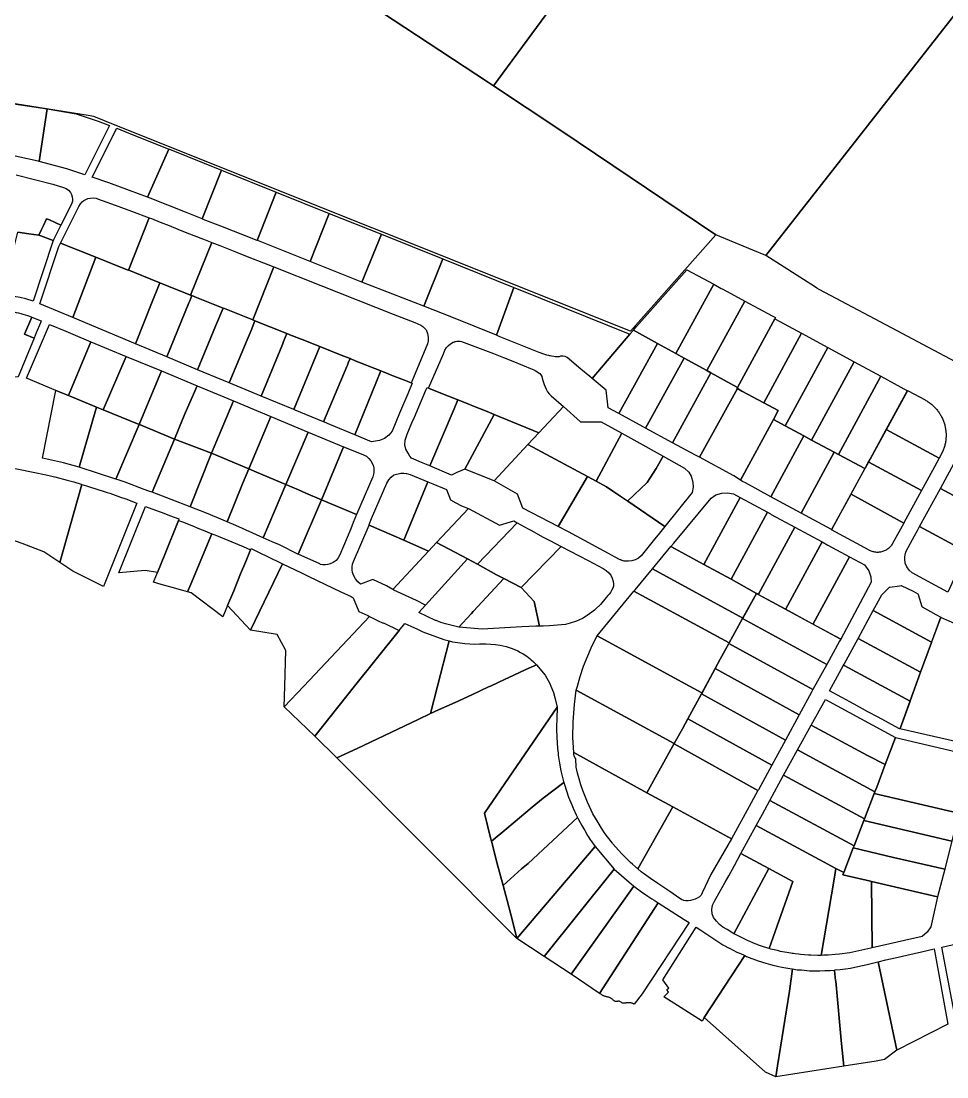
# Model space of a CAD drawing. Header units: metres. Extents: x 3 to 1005126, y 39 to 4383651.
# Drawn here: x 487182 to 487666, y 4357091 to 4357643 of the extents above; entities that cross this region are included whole.
import ezdxf

# ---------------------------------------------------------------- set-up
doc = ezdxf.new("R2010")
doc.units = ezdxf.units.M
doc.header["$MEASUREMENT"] = 0
doc.layers.add('TM_Llucmajor', color=7, linetype='Continuous')

msp = doc.modelspace()

# ---------------------------------------------------------------- linework, layer by layer
at = {"layer": 'TM_Llucmajor', "linetype": 'Continuous', "flags": 128}
for points in [[(487486.67, 4357858.64), (487487.53, 4357858.08), (487569.96, 4357801.89), (487531.7, 4357748.59), (487429.07, 4357609.1), (487425.93, 4357611.18), (487345.66, 4357664.27), (487344.45, 4357665.07), (487405.38, 4357752.03), (487486.67, 4357858.64)], [(487596.76, 4357504.29), (487571.34, 4357520.45), (487672.51, 4357649.53), (487777.04, 4357786.6), (487858.09, 4357737.26), (487887.44, 4357719.39), (487894, 4357715.39), (487895.16, 4357714.69), (487896.15, 4357714.08), (487898.6, 4357712.59), (487899.32, 4357711.96), (487822.67, 4357587.58), (487819.42, 4357582.31), (487819.09, 4357581.79), (487739.78, 4357461.48), (487723.16, 4357436.29), (487718.48, 4357439.37), (487716.16, 4357440.6), (487715.34, 4357441.04), (487645.24, 4357478.28), (487642.99, 4357479.47), (487599.19, 4357502.74), (487598.08, 4357503.45), (487596.76, 4357504.29)], [(487464.24, 4357585.83), (487429.07, 4357609.1), (487531.7, 4357748.59), (487534.4, 4357746.69), (487672.51, 4357649.53), (487571.34, 4357520.45), (487564.58, 4357523.26), (487545.24, 4357531.3), (487464.24, 4357585.83)], [(487191.6, 4357569.57), (487191.05, 4357569.72), (487175.87, 4357573.18), (487162.79, 4357575.66), (487166.6, 4357601.57), (487192.39, 4357597.66), (487195.77, 4357597.08), (487191.6, 4357569.57)], [(487215.41, 4357562.7), (487206.09, 4357565.7), (487191.6, 4357569.57), (487195.77, 4357597.08), (487210.99, 4357594.47), (487222.51, 4357590.73), (487228.36, 4357588.47), (487215.41, 4357562.7)], [(487248.26, 4357550.95), (487238.84, 4357554.52), (487227.98, 4357558.43), (487219.36, 4357561.37), (487232.21, 4357586.98), (487236.34, 4357585.38), (487259.38, 4357576.14), (487248.26, 4357550.95)], [(487276.89, 4357539.57), (487268.05, 4357543.06), (487249.62, 4357550.43), (487249.55, 4357550.46), (487248.26, 4357550.95), (487259.38, 4357576.14), (487259.7, 4357576.01), (487286.86, 4357565.11), (487276.89, 4357539.57)], [(487305.52, 4357528.34), (487286.51, 4357535.77), (487277.4, 4357539.37), (487276.89, 4357539.57), (487286.86, 4357565.11), (487287.72, 4357564.76), (487315.56, 4357553.59), (487305.52, 4357528.34)], [(487221.21, 4357519.63), (487202.75, 4357526.85), (487212.3, 4357546.16), (487213.19, 4357547.57), (487214.08, 4357548.52), (487214.96, 4357549.22), (487216.01, 4357549.82), (487217.08, 4357550.25), (487218.32, 4357550.53), (487219.91, 4357550.6), (487221.41, 4357550.37), (487222.15, 4357550.15), (487229.43, 4357547.56), (487239.88, 4357543.71), (487249.14, 4357540.18), (487238.28, 4357512.79), (487237.56, 4357513.08), (487221.21, 4357519.63)], [(487333.17, 4357517.36), (487306.21, 4357528.07), (487305.52, 4357528.34), (487315.56, 4357553.59), (487343.23, 4357542.49), (487333.17, 4357517.36)], [(487198.95, 4357528.33), (487192.56, 4357530.83), (487191.39, 4357531.03), (487192.82, 4357534.12), (487193.82, 4357536.21), (487195.48, 4357539.68), (487196.95, 4357539.05), (487199.94, 4357537.77), (487203.03, 4357536.42), (487199.07, 4357528.64), (487199.04, 4357528.58), (487198.95, 4357528.33)], [(487254.67, 4357506.23), (487249.92, 4357508.14), (487241.38, 4357511.55), (487238.4, 4357512.75), (487238.28, 4357512.79), (487249.14, 4357540.18), (487250.28, 4357539.75), (487254.92, 4357537.96), (487259.55, 4357536.14), (487264.16, 4357534.28), (487268.76, 4357532.39), (487277.42, 4357529.06), (487281.81, 4357527.34), (487270.7, 4357499.81), (487254.67, 4357506.23)], [(487360.28, 4357506.63), (487353.26, 4357509.38), (487333.17, 4357517.36), (487343.23, 4357542.49), (487370.44, 4357531.57), (487360.28, 4357506.63)], [(487198.95, 4357528.33), (487188.51, 4357496.7), (487184.66, 4357497.81), (487181.71, 4357498.46), (487176.16, 4357499.49), (487172.37, 4357499.99), (487180.51, 4357532.7), (487186.26, 4357531.78), (487191.39, 4357531.03), (487192.56, 4357530.83), (487198.95, 4357528.33)], [(487392.64, 4357493.93), (487360.28, 4357506.63), (487370.44, 4357531.57), (487402.53, 4357518.69), (487392.64, 4357493.93)], [(487209.17, 4357488.02), (487192.04, 4357495.21), (487201.95, 4357525.24), (487202.75, 4357526.85), (487221.21, 4357519.63), (487209.17, 4357488.02)], [(487271.36, 4357499.54), (487270.7, 4357499.81), (487281.81, 4357527.34), (487286.06, 4357525.68), (487294.68, 4357522.25), (487300.29, 4357519.98), (487314.18, 4357514.5), (487303.34, 4357486.78), (487288.43, 4357492.71), (487287.79, 4357492.96), (487273.8, 4357498.57), (487271.36, 4357499.54)], [(487237.56, 4357513.08), (487238.28, 4357512.79), (487238.4, 4357512.75), (487241.38, 4357511.55), (487249.92, 4357508.14), (487254.67, 4357506.23), (487250.36, 4357495.45), (487241.92, 4357474.37), (487224.59, 4357481.59), (487209.17, 4357488.02), (487221.21, 4357519.63), (487237.56, 4357513.08)], [(487430.67, 4357478.8), (487407.18, 4357488.22), (487392.64, 4357493.93), (487402.53, 4357518.69), (487439.73, 4357503.76), (487430.67, 4357478.8)], [(487304.31, 4357486.38), (487303.34, 4357486.78), (487314.18, 4357514.5), (487338.81, 4357504.78), (487376.57, 4357489.89), (487387.88, 4357485.41), (487391.04, 4357484.14), (487392.1, 4357483.37), (487393.01, 4357482.43), (487393.84, 4357481.64), (487394.62, 4357479.67), (487394.94, 4357477.85), (487394.94, 4357475.97), (487394.61, 4357474.27), (487386.28, 4357454.66), (487385.96, 4357453.92), (487382.45, 4357455.31), (487376.95, 4357457.5), (487371.09, 4357459.83), (487370.08, 4357460.23), (487356.83, 4357465.5), (487354.13, 4357466.58), (487349.45, 4357468.44), (487338.33, 4357472.86), (487329.01, 4357476.57), (487328.59, 4357476.73), (487323.96, 4357478.57), (487323.52, 4357478.75), (487321.07, 4357479.72), (487304.31, 4357486.38)], [(487514.66, 4357474.54), (487502.13, 4357481.43), (487503.82, 4357483.35), (487530.05, 4357513), (487544.15, 4357505.43), (487524.24, 4357469.26), (487514.66, 4357474.54)], [(487258.3, 4357467.54), (487241.92, 4357474.37), (487250.36, 4357495.45), (487254.67, 4357506.23), (487270.7, 4357499.81), (487271.36, 4357499.54), (487270.37, 4357496.88), (487269.88, 4357495.7), (487258.3, 4357467.54)], [(487480.56, 4357456.22), (487479.36, 4357457.21), (487474.68, 4357461.15), (487467.54, 4357467.16), (487466.53, 4357467.69), (487465.31, 4357467.94), (487464.09, 4357467.87), (487463.32, 4357467.61), (487462.65, 4357467.5), (487461.96, 4357467.45), (487461.25, 4357467.51), (487460.49, 4357467.64), (487459.39, 4357467.87), (487458.71, 4357468.01), (487458.56, 4357468.05), (487457.99, 4357468.2), (487456.97, 4357468.47), (487455.33, 4357468.97), (487452.98, 4357469.85), (487432.08, 4357478.23), (487430.67, 4357478.8), (487439.73, 4357503.76), (487441.98, 4357502.86), (487500.36, 4357479.43), (487480.56, 4357456.22)], [(487528.67, 4357466.82), (487524.24, 4357469.26), (487544.15, 4357505.43), (487548.07, 4357503.32), (487548.6, 4357503.03), (487553.12, 4357500.61), (487560.43, 4357496.65), (487540.45, 4357460.34), (487528.67, 4357466.82)], [(487274.43, 4357460.81), (487258.3, 4357467.54), (487269.88, 4357495.7), (487270.37, 4357496.88), (487271.36, 4357499.54), (487273.8, 4357498.57), (487287.79, 4357492.96), (487283.72, 4357483.62), (487274.43, 4357460.81)], [(487576.03, 4357487.44), (487556.54, 4357451.49), (487542.69, 4357459.11), (487540.45, 4357460.34), (487560.43, 4357496.65), (487574.67, 4357488.94), (487576.37, 4357488.02), (487576.03, 4357487.44)], [(487158.35, 4357456.95), (487163.45, 4357493.39), (487174.9, 4357491.59), (487176.09, 4357491.42), (487177.28, 4357491.22), (487178.47, 4357491), (487179.65, 4357490.75), (487180.83, 4357490.47), (487182, 4357490.17), (487183.16, 4357489.84), (487184.32, 4357489.49), (487185.46, 4357489.11), (487186.6, 4357488.71), (487187.72, 4357488.28), (487183.89, 4357479.35), (487188.95, 4357477.23), (487180.59, 4357456.99), (487158.35, 4357456.95)], [(487290.91, 4357453.94), (487274.43, 4357460.81), (487283.72, 4357483.62), (487287.79, 4357492.96), (487288.43, 4357492.71), (487303.34, 4357486.78), (487304.31, 4357486.38), (487302.49, 4357481.26), (487300.37, 4357476.38), (487290.91, 4357453.94)], [(487188.95, 4357477.23), (487183.89, 4357479.35), (487187.72, 4357488.28), (487192.68, 4357486.27), (487192.27, 4357485.27), (487190.09, 4357480), (487188.95, 4357477.23)], [(487200.39, 4357449.89), (487185.05, 4357456.46), (487197.11, 4357484.46), (487205.52, 4357480.96), (487209.28, 4357479.38), (487218.69, 4357475.45), (487206.88, 4357447.25), (487200.39, 4357449.89)], [(487307.61, 4357446.98), (487290.91, 4357453.94), (487300.37, 4357476.38), (487302.49, 4357481.26), (487304.31, 4357486.38), (487321.07, 4357479.72), (487319.38, 4357475.62), (487318.72, 4357474), (487307.61, 4357446.98)], [(487558.85, 4357449.66), (487556.46, 4357450.94), (487556.29, 4357451.03), (487556.54, 4357451.49), (487576.03, 4357487.44), (487578.58, 4357486.06), (487589.96, 4357479.89), (487589.93, 4357479.83), (487570.33, 4357443.52), (487558.85, 4357449.66)], [(487324.79, 4357439.98), (487307.61, 4357446.98), (487318.72, 4357474), (487319.38, 4357475.62), (487321.07, 4357479.72), (487323.52, 4357478.75), (487323.96, 4357478.57), (487328.59, 4357476.73), (487329.01, 4357476.57), (487338.33, 4357472.86), (487324.79, 4357439.98)], [(487494.46, 4357437.84), (487488.98, 4357440.8), (487487.9, 4357450.05), (487480.56, 4357456.22), (487500.36, 4357479.43), (487502.13, 4357481.43), (487514.66, 4357474.54), (487494.46, 4357437.84)], [(487581.52, 4357431.41), (487575.28, 4357434.75), (487575.29, 4357434.76), (487577.85, 4357439.47), (487577.85, 4357439.48), (487570.33, 4357443.52), (487589.93, 4357479.83), (487603.68, 4357472.37), (487581.52, 4357431.41)], [(487221.51, 4357441.29), (487206.88, 4357447.25), (487218.69, 4357475.45), (487237.17, 4357467.79), (487225.09, 4357439.83), (487221.51, 4357441.29)], [(487340.14, 4357433.59), (487328.44, 4357438.46), (487325.38, 4357439.73), (487324.79, 4357439.98), (487338.33, 4357472.86), (487349.45, 4357468.44), (487354.13, 4357466.58), (487353.16, 4357464.31), (487352.92, 4357463.72), (487352.72, 4357463.22), (487352.43, 4357462.53), (487340.14, 4357433.59)], [(487410.44, 4357445.01), (487400.69, 4357448.89), (487395.06, 4357451.13), (487402.83, 4357469.14), (487403.67, 4357471.06), (487404.47, 4357472.33), (487405.46, 4357473.44), (487406.63, 4357474.38), (487407.93, 4357475.12), (487408.06, 4357475.17), (487408.73, 4357475.4), (487408.86, 4357475.45), (487409, 4357475.49), (487409.14, 4357475.52), (487409.84, 4357475.65), (487409.99, 4357475.68), (487410.13, 4357475.7), (487410.27, 4357475.7), (487410.42, 4357475.71), (487411.13, 4357475.73), (487411.28, 4357475.73), (487411.7, 4357475.7), (487412.26, 4357475.62), (487412.4, 4357475.59), (487416.58, 4357474), (487420.76, 4357472.4), (487424.94, 4357470.8), (487429.12, 4357469.19), (487434.18, 4357467.23), (487439.22, 4357465.24), (487444.25, 4357463.2), (487449.26, 4357461.13), (487450.07, 4357460.73), (487450.87, 4357460.31), (487451.67, 4357459.87), (487452.45, 4357459.42), (487453.2, 4357458.83), (487453.8, 4357458.1), (487454.24, 4357457.26), (487454.49, 4357456.34), (487454.81, 4357455.21), (487455.16, 4357454.1), (487455.54, 4357452.99), (487455.96, 4357451.9), (487456.53, 4357450.56), (487457.27, 4357449.3), (487458.17, 4357448.15), (487459.2, 4357447.12), (487465.65, 4357441.65), (487452.65, 4357427.85), (487429.36, 4357437.37), (487425.71, 4357438.97), (487417.68, 4357442.13), (487416.19, 4357442.72), (487410.44, 4357445.01)], [(487508.53, 4357430.23), (487507.33, 4357430.88), (487494.46, 4357437.84), (487514.66, 4357474.54), (487524.24, 4357469.26), (487528.67, 4357466.82), (487508.53, 4357430.23)], [(487243.83, 4357432.2), (487225.09, 4357439.83), (487237.17, 4357467.79), (487255.6, 4357460.14), (487243.83, 4357432.2)], [(487595.29, 4357424.05), (487591.15, 4357426.26), (487581.52, 4357431.41), (487603.68, 4357472.37), (487617.53, 4357464.92), (487595.29, 4357424.05)], [(487356.61, 4357426.74), (487343.51, 4357432.19), (487340.65, 4357433.38), (487340.14, 4357433.59), (487352.43, 4357462.53), (487352.72, 4357463.22), (487352.92, 4357463.72), (487353.16, 4357464.31), (487354.13, 4357466.58), (487356.83, 4357465.5), (487370.08, 4357460.23), (487356.61, 4357426.74)], [(487522.61, 4357422.62), (487508.53, 4357430.23), (487528.67, 4357466.82), (487540.45, 4357460.34), (487542.69, 4357459.11), (487522.61, 4357422.62)], [(487609.33, 4357416.54), (487607.1, 4357417.73), (487595.29, 4357424.05), (487617.53, 4357464.92), (487631.46, 4357457.37), (487609.33, 4357416.54)], [(487244.04, 4357432.11), (487243.83, 4357432.2), (487255.6, 4357460.14), (487274.17, 4357452.42), (487267.88, 4357438.05), (487266.53, 4357434.7), (487262.29, 4357424.52), (487244.04, 4357432.11)], [(487384.33, 4357448.25), (487379.87, 4357438.03), (487376.06, 4357428.67), (487374.28, 4357426.51), (487372.03, 4357424.84), (487369.44, 4357423.77), (487365.31, 4357423.12), (487356.61, 4357426.74), (487370.08, 4357460.23), (487371.09, 4357459.83), (487376.95, 4357457.5), (487382.45, 4357455.31), (487385.96, 4357453.92), (487386.56, 4357453.68), (487384.33, 4357448.25)], [(487556.46, 4357450.94), (487536.68, 4357415.01), (487534.6, 4357416.13), (487522.61, 4357422.62), (487542.69, 4357459.11), (487556.54, 4357451.49), (487556.29, 4357451.03), (487556.46, 4357450.94)], [(487623.15, 4357409.14), (487609.33, 4357416.54), (487631.46, 4357457.37), (487645.37, 4357449.83), (487625.86, 4357414.11), (487623.24, 4357409.31), (487623.15, 4357409.14)], [(487281.68, 4357417.13), (487262.29, 4357424.52), (487266.53, 4357434.7), (487267.88, 4357438.05), (487274.17, 4357452.42), (487293.11, 4357444.54), (487281.68, 4357417.13)], [(487395.8, 4357410.48), (487391.43, 4357412.31), (487386.17, 4357414.53), (487385.3, 4357415.67), (487384.48, 4357417.15), (487383.31, 4357419.26), (487382.78, 4357421.62), (487382.93, 4357424.02), (487383.99, 4357427.06), (487385.15, 4357430.07), (487386.41, 4357433.05), (487387.77, 4357435.97), (487393.66, 4357450.05), (487394.31, 4357451.43), (487395.06, 4357451.13), (487400.69, 4357448.89), (487410.44, 4357445.01), (487408.41, 4357440.29), (487395.8, 4357410.48)], [(487558.85, 4357449.66), (487570.33, 4357443.52), (487577.85, 4357439.48), (487577.85, 4357439.47), (487575.29, 4357434.76), (487575.28, 4357434.75), (487558.11, 4357403.13), (487554.56, 4357405.35), (487536.68, 4357415.01), (487556.46, 4357450.94), (487558.85, 4357449.66)], [(487212.54, 4357409.84), (487204.41, 4357412.14), (487193.34, 4357414.5), (487200.39, 4357449.89), (487206.88, 4357447.25), (487221.51, 4357441.29), (487212.54, 4357409.84)], [(487661.86, 4357414.55), (487634.27, 4357429.5), (487645.42, 4357449.92), (487645.65, 4357449.8), (487654.53, 4357444.98), (487654.97, 4357444.73), (487655.4, 4357444.48), (487655.83, 4357444.22), (487656.24, 4357443.94), (487656.66, 4357443.66), (487657.06, 4357443.37), (487657.46, 4357443.06), (487657.85, 4357442.75), (487658.23, 4357442.43), (487658.61, 4357442.1), (487658.97, 4357441.76), (487659.33, 4357441.41), (487659.68, 4357441.05), (487660.02, 4357440.69), (487660.36, 4357440.31), (487660.68, 4357439.93), (487661, 4357439.55), (487661.3, 4357439.15), (487661.6, 4357438.75), (487661.88, 4357438.34), (487662.16, 4357437.92), (487662.43, 4357437.5), (487662.68, 4357437.07), (487662.93, 4357436.63), (487663.16, 4357436.19), (487663.39, 4357435.75), (487663.6, 4357435.29), (487663.81, 4357434.84), (487664, 4357434.38), (487664.18, 4357433.91), (487664.35, 4357433.44), (487664.51, 4357432.97), (487664.66, 4357432.49), (487664.8, 4357432.01), (487664.92, 4357431.52), (487665.03, 4357431.04), (487665.14, 4357430.55), (487665.23, 4357430.06), (487665.3, 4357429.56), (487665.37, 4357429.07), (487665.43, 4357428.57), (487665.47, 4357428.07), (487665.5, 4357427.57), (487665.52, 4357427.07), (487665.53, 4357426.57), (487665.52, 4357426.07), (487665.51, 4357425.57), (487665.48, 4357425.07), (487665.44, 4357424.58), (487665.39, 4357424.08), (487665.32, 4357423.58), (487665.24, 4357423.09), (487665.16, 4357422.59), (487665.06, 4357422.11), (487664.95, 4357421.62), (487664.83, 4357421.13), (487664.69, 4357420.65), (487664.55, 4357420.17), (487664.39, 4357419.7), (487664.22, 4357419.23), (487664.04, 4357418.76), (487663.86, 4357418.29), (487661.86, 4357414.55)], [(487231.76, 4357403.58), (487212.54, 4357409.84), (487221.51, 4357441.29), (487225.09, 4357439.83), (487243.83, 4357432.2), (487231.76, 4357403.58)], [(487301.14, 4357408.97), (487281.68, 4357417.13), (487293.11, 4357444.54), (487312.64, 4357436.41), (487301.14, 4357408.97)], [(487407.1, 4357405.63), (487395.8, 4357410.48), (487408.41, 4357440.29), (487410.44, 4357445.01), (487416.19, 4357442.72), (487417.68, 4357442.13), (487425.71, 4357438.97), (487429.36, 4357437.37), (487414.04, 4357408.83), (487409.89, 4357407.15), (487407.1, 4357405.63)], [(487478.21, 4357404.97), (487446.96, 4357421.72), (487452.65, 4357427.85), (487465.65, 4357441.65), (487474.43, 4357433.54), (487485.36, 4357433.54), (487496.07, 4357427.58), (487482.7, 4357402.56), (487478.21, 4357404.97)], [(487305.18, 4357407.28), (487301.14, 4357408.97), (487312.64, 4357436.41), (487332.28, 4357428.22), (487320.5, 4357400.82), (487305.18, 4357407.28)], [(487429.37, 4357402.78), (487414.04, 4357408.83), (487429.36, 4357437.37), (487452.65, 4357427.85), (487446.96, 4357421.72), (487429.37, 4357402.78)], [(487558.11, 4357403.13), (487575.28, 4357434.75), (487581.52, 4357431.41), (487591.15, 4357426.26), (487574.03, 4357394.4), (487560.64, 4357401.67), (487559.18, 4357402.46), (487558.07, 4357403.06), (487558.11, 4357403.13)], [(487250.74, 4357396.74), (487248.91, 4357397.33), (487246.42, 4357398.2), (487236.55, 4357402.09), (487232.99, 4357403.18), (487231.76, 4357403.58), (487243.83, 4357432.2), (487244.04, 4357432.11), (487262.29, 4357424.52), (487250.74, 4357396.74)], [(487661.86, 4357414.55), (487659.5, 4357410.11), (487653.53, 4357399.18), (487652.68, 4357397.62), (487625.15, 4357412.54), (487625.04, 4357412.6), (487625.86, 4357414.11), (487634.27, 4357429.5), (487661.86, 4357414.55)], [(487270.53, 4357389.08), (487250.74, 4357396.74), (487262.29, 4357424.52), (487281.68, 4357417.13), (487270.53, 4357389.08)], [(487327.09, 4357397.98), (487320.5, 4357400.82), (487332.28, 4357428.22), (487350.73, 4357420.55), (487339.26, 4357393.19), (487339.12, 4357392.85), (487331.01, 4357396.3), (487327.09, 4357397.98)], [(487499.05, 4357392.15), (487488.15, 4357399.64), (487482.7, 4357402.56), (487496.07, 4357427.58), (487502.33, 4357424.1), (487517.67, 4357415.56), (487514.1, 4357409.14), (487509.33, 4357401.8), (487499.05, 4357392.15)], [(487589.86, 4357385.82), (487574.03, 4357394.4), (487591.15, 4357426.26), (487595.29, 4357424.05), (487607.1, 4357417.73), (487589.86, 4357385.82)], [(487357.46, 4357385.06), (487339.12, 4357392.85), (487339.26, 4357393.19), (487350.73, 4357420.55), (487359.86, 4357416.75), (487362.59, 4357415.54), (487363.87, 4357414.46), (487364.91, 4357413.12), (487366.13, 4357410.97), (487366.54, 4357409.39), (487366.58, 4357408.71), (487366.47, 4357406.86), (487365.98, 4357404.89), (487357.46, 4357385.06)], [(487462.82, 4357378.79), (487444.29, 4357388.37), (487441.54, 4357395.78), (487429.37, 4357402.78), (487446.96, 4357421.72), (487478.21, 4357404.97), (487462.82, 4357378.79)], [(487605.72, 4357377.22), (487589.86, 4357385.82), (487607.1, 4357417.73), (487609.33, 4357416.54), (487623.15, 4357409.14), (487606, 4357377.74), (487605.72, 4357377.22)], [(487289.8, 4357381.31), (487279.07, 4357385.78), (487270.53, 4357389.08), (487281.68, 4357417.13), (487301.14, 4357408.97), (487297.86, 4357401.13), (487289.8, 4357381.31)], [(487517.73, 4357415.53), (487528.88, 4357409.32), (487531.11, 4357407.2), (487532.28, 4357405.18), (487533.13, 4357402), (487533.34, 4357399.45), (487532.81, 4357396.69), (487518.49, 4357378.8), (487499.2, 4357392.05), (487499.05, 4357392.15), (487509.33, 4357401.8), (487514.1, 4357409.14), (487517.67, 4357415.56), (487517.73, 4357415.53)], [(487615.89, 4357395.85), (487623.24, 4357409.31), (487625.04, 4357412.6), (487625.15, 4357412.54), (487652.68, 4357397.62), (487643.45, 4357380.72), (487643.41, 4357380.65), (487615.85, 4357395.78), (487615.89, 4357395.85)], [(487685.53, 4357386.3), (487662.58, 4357398.65), (487670.99, 4357414.18), (487706.61, 4357394.94), (487699.1, 4357378.99), (487685.53, 4357386.3)], [(487202.38, 4357360.02), (487194.07, 4357365.56), (487182.77, 4357370.04), (487161.31, 4357377.39), (487161.09, 4357377.46), (487162.07, 4357384.77), (487162.81, 4357391.93), (487164.81, 4357411.42), (487171.62, 4357410.52), (487180.91, 4357408.88), (487188.46, 4357407.33), (487195.29, 4357405.81), (487198.23, 4357405.13), (487198.98, 4357404.96), (487199.82, 4357404.75), (487206.22, 4357403.09), (487209.67, 4357402.14), (487213.66, 4357400.96), (487213.95, 4357400.87), (487202.38, 4357360.02)], [(487308.75, 4357372.97), (487294.47, 4357379.38), (487289.8, 4357381.31), (487297.86, 4357401.13), (487301.14, 4357408.97), (487305.18, 4357407.28), (487320.5, 4357400.82), (487308.75, 4357372.97)], [(487382.12, 4357371.65), (487363.99, 4357379.52), (487364.13, 4357379.84), (487365.34, 4357383.12), (487373.28, 4357401.59), (487374.28, 4357403.22), (487375.48, 4357404.64), (487377.03, 4357405.89), (487380.6, 4357406.77), (487382.17, 4357406.8), (487383.63, 4357406.56), (487385.53, 4357406.02), (487394.78, 4357402.17), (487382.12, 4357371.65)], [(487395.08, 4357366.03), (487382.12, 4357371.65), (487394.78, 4357402.17), (487397.38, 4357401.09), (487404.41, 4357398.17), (487406.59, 4357392.75), (487409.32, 4357391.18), (487412.4, 4357389.74), (487415.89, 4357388.33), (487399.33, 4357370.58), (487395.08, 4357366.03)], [(487518.49, 4357378.8), (487515.81, 4357375.45), (487512.54, 4357371.37), (487506.24, 4357363.53), (487504.78, 4357362.38), (487503.14, 4357361.5), (487501.37, 4357360.93), (487499.53, 4357360.67), (487499.39, 4357360.67), (487499.26, 4357360.67), (487499.12, 4357360.66), (487498.98, 4357360.66), (487498.85, 4357360.66), (487498.71, 4357360.67), (487498.57, 4357360.67), (487498.43, 4357360.67), (487498.3, 4357360.69), (487498.16, 4357360.69), (487498.02, 4357360.71), (487497.88, 4357360.73), (487497.75, 4357360.75), (487497.61, 4357360.77), (487497.47, 4357360.79), (487497.34, 4357360.82), (487496.27, 4357361.09), (487496.14, 4357361.14), (487496.01, 4357361.19), (487495.5, 4357361.39), (487495.37, 4357361.45), (487495.25, 4357361.5), (487492.31, 4357363), (487491.04, 4357363.64), (487468.15, 4357376.05), (487462.82, 4357378.79), (487478.21, 4357404.97), (487482.7, 4357402.56), (487488.15, 4357399.64), (487499.2, 4357392.05), (487518.49, 4357378.8)], [(487213.95, 4357400.87), (487216.28, 4357400.18), (487218, 4357399.67), (487225.51, 4357397.23), (487227.15, 4357396.69), (487228.56, 4357396.21), (487234.17, 4357394.22), (487236.94, 4357393.25), (487242.68, 4357391.06), (487225.23, 4357347.57), (487209.22, 4357355.45), (487202.38, 4357360.02), (487213.95, 4357400.87)], [(487327, 4357364.35), (487326.86, 4357364.41), (487317.2, 4357369.3), (487313.41, 4357370.83), (487308.75, 4357372.97), (487320.5, 4357400.82), (487327.09, 4357397.98), (487331.01, 4357396.3), (487339.12, 4357392.85), (487327, 4357364.35)], [(487538.89, 4357359.06), (487521.77, 4357368.35), (487523.2, 4357370.08), (487542.72, 4357393.68), (487545.14, 4357395.42), (487548.33, 4357396.29), (487551.32, 4357396.38), (487554.41, 4357395.9), (487557.86, 4357394.03), (487543.39, 4357367.37), (487538.89, 4357359.06)], [(487643.41, 4357380.65), (487637.61, 4357370.03), (487637.36, 4357369.59), (487637.08, 4357369.18), (487636.78, 4357368.78), (487636.46, 4357368.39), (487636.12, 4357368.02), (487635.76, 4357367.68), (487635.38, 4357367.35), (487634.99, 4357367.05), (487634.57, 4357366.77), (487634.15, 4357366.51), (487633.7, 4357366.28), (487633.25, 4357366.06), (487632.78, 4357365.88), (487632.31, 4357365.72), (487631.83, 4357365.59), (487631.34, 4357365.49), (487630.98, 4357365.43), (487630.85, 4357365.41), (487630.35, 4357365.36), (487630.05, 4357365.35), (487629.85, 4357365.34), (487629.35, 4357365.35), (487628.85, 4357365.38), (487628.35, 4357365.44), (487627.86, 4357365.53), (487627.38, 4357365.65), (487626.9, 4357365.79), (487626.42, 4357365.96), (487625.97, 4357366.16), (487625.52, 4357366.38), (487625.42, 4357366.43), (487605.67, 4357377.14), (487606, 4357377.74), (487615.85, 4357395.78), (487643.41, 4357380.65)], [(487676.24, 4357365.6), (487651.67, 4357378.83), (487662.58, 4357398.65), (487685.53, 4357386.3), (487676.24, 4357365.6)], [(487357.46, 4357385.06), (487355.7, 4357380.96), (487354.42, 4357377.72), (487348.75, 4357364.08), (487347.92, 4357362.49), (487346.74, 4357361.13), (487345.28, 4357360.08), (487343.61, 4357359.4), (487342.42, 4357358.98), (487341.17, 4357358.78), (487339.91, 4357358.81), (487338.67, 4357359.07), (487338.24, 4357359.26), (487327, 4357364.35), (487339.12, 4357392.85), (487357.46, 4357385.06)], [(487553.17, 4357351.31), (487538.89, 4357359.06), (487543.39, 4357367.37), (487557.86, 4357394.03), (487572.14, 4357386.28), (487553.17, 4357351.31)], [(487253.47, 4357354.85), (487247.07, 4357355.82), (487233.28, 4357354.57), (487247.28, 4357389.35), (487254.42, 4357386.67), (487255.82, 4357386.15), (487259.77, 4357384.67), (487264.58, 4357382.82), (487264.65, 4357382.79), (487264.37, 4357382.07), (487257.28, 4357364.19), (487253.47, 4357354.85)], [(487415.4, 4357361.95), (487399.33, 4357370.58), (487415.89, 4357388.33), (487432.19, 4357379.47), (487439.67, 4357381.81), (487441.43, 4357380.83), (487420.73, 4357359.09), (487415.4, 4357361.95)], [(487567.45, 4357343.56), (487567.31, 4357343.32), (487566.49, 4357343.76), (487566.42, 4357343.8), (487566.41, 4357343.81), (487553.17, 4357351.31), (487572.14, 4357386.28), (487573.79, 4357385.39), (487574.12, 4357385.21), (487586.43, 4357378.53), (487567.45, 4357343.56)], [(487253.09, 4357353.91), (487253.47, 4357354.85), (487257.28, 4357364.19), (487264.37, 4357382.07), (487267.09, 4357381.05), (487270.04, 4357379.86), (487272.33, 4357378.95), (487274.58, 4357378.04), (487278.99, 4357376.26), (487279.75, 4357375.93), (487281.8, 4357375.1), (487270.91, 4357348.76), (487269.22, 4357344.66), (487266.64, 4357345.4), (487261.07, 4357346.97), (487255.38, 4357348.57), (487251.36, 4357349.69), (487252.98, 4357353.65), (487253.09, 4357353.91)], [(487376.35, 4357345.99), (487373.13, 4357347.91), (487365.94, 4357351.22), (487359.52, 4357348.7), (487358.12, 4357349.96), (487356.95, 4357351.43), (487356.03, 4357353.08), (487355.4, 4357354.85), (487355.22, 4357356.29), (487355.23, 4357357.74), (487355.44, 4357359.18), (487355.85, 4357360.57), (487363.99, 4357379.52), (487382.12, 4357371.65), (487395.08, 4357366.03), (487376.35, 4357345.99)], [(487434.41, 4357351.63), (487430.55, 4357353.58), (487420.73, 4357359.09), (487441.43, 4357380.83), (487447.23, 4357377.66), (487448.56, 4357377), (487454.93, 4357373.36), (487458.43, 4357371.55), (487464.45, 4357368.39), (487443.5, 4357347.04), (487434.41, 4357351.63)], [(487270.91, 4357348.76), (487281.8, 4357375.1), (487283.38, 4357374.46), (487285.1, 4357373.77), (487292.33, 4357370.87), (487298.29, 4357368.37), (487302.14, 4357366.71), (487299.54, 4357360.6), (487296.92, 4357354.14), (487293.28, 4357345.31), (487290.08, 4357337.65), (487287.58, 4357331.67), (487271.02, 4357344.13), (487269.22, 4357344.66), (487270.91, 4357348.76)], [(487567.45, 4357343.56), (487586.43, 4357378.53), (487600.72, 4357370.78), (487581.75, 4357335.81), (487581.62, 4357335.58), (487567.31, 4357343.32), (487567.45, 4357343.56)], [(487666.38, 4357344.62), (487655.76, 4357350.28), (487647.85, 4357354.64), (487646.26, 4357356.02), (487645.02, 4357357.77), (487644.24, 4357359.76), (487643.95, 4357361.91), (487643.98, 4357362.96), (487644.12, 4357363.99), (487644.35, 4357365), (487644.7, 4357365.99), (487649.06, 4357374.02), (487650.59, 4357376.84), (487651.67, 4357378.83), (487676.24, 4357365.6), (487666.38, 4357344.62)], [(487393.53, 4357337.82), (487388.87, 4357340.17), (487376.95, 4357345.63), (487376.35, 4357345.99), (487395.08, 4357366.03), (487399.33, 4357370.58), (487415.4, 4357361.95), (487393.53, 4357337.82)], [(487450.35, 4357339.67), (487443.5, 4357347.04), (487464.45, 4357368.39), (487478.45, 4357361.02), (487486.4, 4357356.82), (487487.97, 4357355.88), (487489.3, 4357354.69), (487490.35, 4357353.34), (487491.13, 4357351.81), (487491.61, 4357350.16), (487491.76, 4357348.88), (487491.67, 4357347.69), (487491.34, 4357346.54), (487490.76, 4357345.45), (487490.1, 4357344.39), (487489.48, 4357343.51), (487488.85, 4357342.72), (487487.97, 4357341.79), (487484.9, 4357338.12), (487482.5, 4357335.82), (487481.76, 4357335.18), (487480.44, 4357334.06), (487478.03, 4357332.29), (487477.45, 4357331.93), (487475.55, 4357330.73), (487472.39, 4357329.33), (487469.09, 4357328.25), (487466.64, 4357327.72), (487458.33, 4357326.97), (487454.98, 4357326.83), (487453.01, 4357326.75), (487450.35, 4357339.67)], [(487566.41, 4357343.81), (487566.42, 4357343.8), (487559.38, 4357331.02), (487559.38, 4357331.02), (487512.1, 4357356.67), (487521.77, 4357368.35), (487538.89, 4357359.06), (487553.17, 4357351.31), (487566.41, 4357343.81)], [(487581.75, 4357335.81), (487600.72, 4357370.78), (487603.73, 4357369.14), (487615.03, 4357363.01), (487596.06, 4357328.04), (487595.94, 4357327.83), (487581.62, 4357335.58), (487581.75, 4357335.81)], [(487302.39, 4357367.32), (487307.34, 4357364.98), (487310.57, 4357363.43), (487318.8, 4357359.43), (487302.04, 4357324.73), (487290.08, 4357337.65), (487293.28, 4357345.31), (487296.92, 4357354.14), (487299.54, 4357360.6), (487302.14, 4357366.71), (487302.39, 4357367.32)], [(487626.31, 4357349.83), (487610.5, 4357319.95), (487610.17, 4357320.13), (487595.94, 4357327.83), (487596.06, 4357328.04), (487615.03, 4357363.01), (487622.82, 4357358.79), (487625.18, 4357355.68), (487626.21, 4357352.47), (487626.31, 4357349.83)], [(487320.05, 4357295.44), (487320.57, 4357314.04), (487316.01, 4357322.41), (487302.04, 4357324.73), (487318.8, 4357359.43), (487328.68, 4357354.62), (487332.63, 4357352.71), (487349.2, 4357344.76), (487354.59, 4357342.21), (487355.77, 4357341.65), (487358.67, 4357334.51), (487363.39, 4357332.28), (487364.22, 4357331.86), (487329.96, 4357295.44), (487319.74, 4357284.57), (487320.05, 4357295.44)], [(487410.96, 4357326.32), (487408.14, 4357326.89), (487406.03, 4357327.43), (487404.02, 4357327.99), (487401.53, 4357328.77), (487399.02, 4357329.67), (487398.77, 4357329.79), (487390.02, 4357333.95), (487393.53, 4357337.82), (487415.4, 4357361.95), (487420.73, 4357359.09), (487430.55, 4357353.58), (487434.41, 4357351.63), (487418.4, 4357334.35), (487417.42, 4357333.25), (487410.96, 4357326.32)], [(487453.01, 4357326.75), (487451.17, 4357326.68), (487443.93, 4357326.39), (487423.2, 4357325.26), (487410.96, 4357326.32), (487417.42, 4357333.25), (487418.4, 4357334.35), (487434.41, 4357351.63), (487443.5, 4357347.04), (487450.35, 4357339.67), (487453.01, 4357326.75)], [(487559.38, 4357331.02), (487559.38, 4357331.02), (487559.23, 4357330.74), (487552.21, 4357318), (487552.21, 4357318), (487502.44, 4357344.99), (487503.12, 4357345.81), (487512.1, 4357356.67), (487559.38, 4357331.02)], [(487657.97, 4357318.38), (487627.5, 4357334.89), (487631.98, 4357343.1), (487633.38, 4357344.57), (487635.36, 4357346.64), (487635.89, 4357347.2), (487636.15, 4357347.23), (487641.16, 4357347.89), (487641.98, 4357348), (487648.33, 4357345.01), (487650.83, 4357343.7), (487650.96, 4357343.27), (487652.91, 4357336.99), (487653.01, 4357336.93), (487660.16, 4357332.93), (487662.76, 4357331.48), (487657.97, 4357318.38)], [(487552.21, 4357318), (487552.21, 4357318), (487552.03, 4357317.67), (487547.56, 4357309.44), (487544.92, 4357304.56), (487538.01, 4357291.85), (487537.86, 4357291.95), (487531.46, 4357295.44), (487483.2, 4357321.73), (487502.44, 4357344.99), (487552.21, 4357318)], [(487603.21, 4357306.81), (487559.23, 4357330.74), (487566.42, 4357343.8), (487610.17, 4357320.13), (487610.5, 4357319.95), (487609.89, 4357318.85), (487603.21, 4357306.81)], [(487652.23, 4357302.67), (487619.59, 4357320.36), (487627.5, 4357334.89), (487657.97, 4357318.38), (487657.91, 4357318.2), (487652.23, 4357302.67)], [(487335.65, 4357269.36), (487319.74, 4357284.57), (487329.96, 4357295.44), (487364.22, 4357331.86), (487368.42, 4357329.75), (487371.43, 4357328.28), (487371.56, 4357328.54), (487379.66, 4357324.54), (487356.45, 4357295.44), (487335.65, 4357269.36)], [(487595.91, 4357293.67), (487552.03, 4357317.67), (487559.23, 4357330.74), (487603.21, 4357306.81), (487595.91, 4357293.67)], [(487641.43, 4357273.11), (487641.5, 4357273.33), (487646.78, 4357287.76), (487652.22, 4357302.64), (487657.91, 4357318.2), (487662.76, 4357331.48), (487662.99, 4357331.35), (487663.01, 4357331.37), (487664.2, 4357330.84), (487664.59, 4357330.63), (487665.4, 4357330.21), (487674.81, 4357326.1), (487681.2, 4357330.06), (487690.16, 4357327.17), (487692.15, 4357324.74), (487692.91, 4357322.3), (487693.35, 4357319.11), (487687.75, 4357295.43), (487680.36, 4357264.29), (487641.43, 4357273.11)], [(487347.1, 4357257.88), (487335.65, 4357269.36), (487356.45, 4357295.44), (487379.66, 4357324.54), (487382.79, 4357328.22), (487385.76, 4357326.8), (487389.24, 4357325.12), (487392.12, 4357323.84), (487403.03, 4357319.86), (487405.81, 4357319.12), (487399.78, 4357295.44), (487396.12, 4357281.05), (487389.65, 4357278.01), (487379.01, 4357272.97), (487368.38, 4357267.9), (487357.77, 4357262.81), (487347.1, 4357257.88)], [(487396.12, 4357281.05), (487399.78, 4357295.44), (487405.81, 4357319.12), (487407.56, 4357318.65), (487411.55, 4357318.08), (487414.07, 4357317.71), (487416.61, 4357317.49), (487419.15, 4357317.42), (487421.7, 4357317.49), (487422.62, 4357317.51), (487425.12, 4357317.53), (487427.62, 4357317.43), (487430.12, 4357317.22), (487432.6, 4357316.89), (487435.71, 4357316.13), (487438.75, 4357315.1), (487441.68, 4357313.81), (487443.08, 4357313.04), (487444.49, 4357312.27), (487446.39, 4357311.03), (487448.2, 4357309.67), (487448.54, 4357309.38), (487449.91, 4357308.19), (487451.52, 4357306.59), (487447.43, 4357304.75), (487443.33, 4357302.89), (487439.24, 4357301), (487435.16, 4357299.09), (487427.46, 4357295.44), (487426.49, 4357294.98), (487417.79, 4357290.93), (487409.06, 4357286.94), (487400.3, 4357283.02), (487396.12, 4357281.05)], [(487537.86, 4357291.95), (487538.01, 4357291.85), (487537.79, 4357291.46), (487530.6, 4357278.4), (487527.75, 4357273.12), (487523.45, 4357265.38), (487523.42, 4357265.4), (487472.27, 4357293.38), (487472.87, 4357295.44), (487474.31, 4357300.44), (487476.15, 4357305.92), (487478.25, 4357311.31), (487480.6, 4357316.58), (487483.2, 4357321.73), (487531.46, 4357295.44), (487537.86, 4357291.95)], [(487646.78, 4357287.76), (487646.73, 4357287.64), (487612.28, 4357306.26), (487611.99, 4357306.42), (487612.24, 4357306.89), (487619.59, 4357320.36), (487652.23, 4357302.67), (487652.22, 4357302.64), (487646.78, 4357287.76)], [(487588.74, 4357280.47), (487544.92, 4357304.56), (487547.56, 4357309.44), (487552.03, 4357317.67), (487595.91, 4357293.67), (487595.16, 4357292.3), (487588.74, 4357280.47)], [(487441.28, 4357163.46), (487347.1, 4357257.88), (487357.77, 4357262.81), (487368.38, 4357267.9), (487379.01, 4357272.97), (487389.65, 4357278.01), (487396.12, 4357281.05), (487400.3, 4357283.02), (487409.06, 4357286.94), (487417.79, 4357290.93), (487426.49, 4357294.98), (487427.46, 4357295.44), (487435.16, 4357299.09), (487439.24, 4357301), (487443.33, 4357302.89), (487447.43, 4357304.75), (487451.52, 4357306.59), (487456.05, 4357301.11), (487458.42, 4357296.82), (487459.01, 4357295.44), (487460.44, 4357292.06), (487461.28, 4357288.73), (487462.23, 4357284.5), (487424.32, 4357228.98), (487425.9, 4357222.54), (487427.51, 4357216.11), (487427.94, 4357214.44), (487429.16, 4357209.69), (487430.85, 4357203.28), (487434.11, 4357191.27), (487436.2, 4357183.4), (487438.77, 4357173.44), (487441.28, 4357163.46)], [(487581.57, 4357267.26), (487537.79, 4357291.46), (487544.92, 4357304.56), (487588.74, 4357280.47), (487581.57, 4357267.26)], [(487641.43, 4357273.11), (487640.76, 4357273.26), (487629.98, 4357279.13), (487624.64, 4357282.04), (487617.53, 4357285.92), (487604.64, 4357292.94), (487611.99, 4357306.42), (487612.28, 4357306.26), (487646.73, 4357287.64), (487641.5, 4357273.33), (487641.43, 4357273.11)], [(487470.96, 4357260.7), (487470.53, 4357268.64), (487470.69, 4357276.83), (487471.34, 4357285.9), (487472.27, 4357293.38), (487523.42, 4357265.4), (487509.16, 4357239.74), (487470.96, 4357260.7)], [(487574.41, 4357254.05), (487530.6, 4357278.4), (487537.79, 4357291.46), (487581.57, 4357267.26), (487574.41, 4357254.05)], [(487624.54, 4357259.24), (487595.03, 4357275.01), (487602.49, 4357288.49), (487639.03, 4357268.5), (487633.74, 4357254.42), (487624.54, 4357259.24)], [(487427.94, 4357214.44), (487427.51, 4357216.11), (487425.9, 4357222.54), (487424.32, 4357228.98), (487462.23, 4357284.5), (487462.12, 4357278.31), (487462.04, 4357274.1), (487462.04, 4357272.12), (487462.09, 4357269.39), (487462.1, 4357268.8), (487462.45, 4357262.91), (487462.75, 4357260.43), (487462.87, 4357259.4), (487463.5, 4357255.11), (487464.2, 4357251.23), (487465.59, 4357245.54), (487465.75, 4357245.05), (487454.99, 4357236.89), (487449.3, 4357232.17), (487436.04, 4357221.03), (487432.79, 4357218.48), (487427.94, 4357214.44)], [(487574.41, 4357254.05), (487567.49, 4357241.27), (487567.25, 4357240.83), (487523.42, 4357265.32), (487523.45, 4357265.38), (487527.75, 4357273.12), (487530.6, 4357278.4), (487574.41, 4357254.05)], [(487628.36, 4357240.14), (487587.88, 4357262.05), (487595.03, 4357275.01), (487624.54, 4357259.24), (487633.74, 4357254.42), (487629.32, 4357242.61), (487628.36, 4357240.14)], [(487567.25, 4357240.83), (487563.63, 4357234.47), (487553.37, 4357215.59), (487522.69, 4357232.32), (487509.16, 4357239.74), (487523.42, 4357265.4), (487523.45, 4357265.38), (487523.42, 4357265.32), (487567.25, 4357240.83)], [(487672.02, 4357229.09), (487628.03, 4357239.29), (487628.36, 4357240.14), (487629.32, 4357242.61), (487633.74, 4357254.42), (487639.03, 4357268.5), (487679.16, 4357259.22), (487674.86, 4357241.08), (487673.78, 4357236.51), (487672.02, 4357229.09)], [(487504.42, 4357199.91), (487503.93, 4357200.31), (487503.18, 4357200.97), (487501.59, 4357202.39), (487500.68, 4357203.19), (487500.21, 4357203.65), (487495.87, 4357207.95), (487491.48, 4357212.97), (487491.21, 4357213.32), (487490.58, 4357214.16), (487487.45, 4357218.31), (487485.53, 4357221.27), (487483.68, 4357224.21), (487481.02, 4357228.74), (487478.1, 4357234.7), (487475.66, 4357240.84), (487474.64, 4357243.85), (487473.72, 4357246.9), (487472.91, 4357249.98), (487472.21, 4357253.09), (487472, 4357257.39), (487471.47, 4357258.12), (487471.11, 4357258.94), (487470.94, 4357259.81), (487470.96, 4357260.7), (487509.16, 4357239.74), (487522.69, 4357232.32), (487504.42, 4357199.91)], [(487622.92, 4357226.08), (487580.61, 4357248.85), (487587.88, 4357262.05), (487628.36, 4357240.14), (487628.03, 4357239.29), (487622.92, 4357226.08)], [(487617.48, 4357211.99), (487573.45, 4357235.68), (487580.61, 4357248.85), (487622.92, 4357226.08), (487622.58, 4357225.18), (487617.48, 4357211.99)], [(487434.11, 4357191.27), (487430.85, 4357203.28), (487429.16, 4357209.69), (487427.94, 4357214.44), (487432.79, 4357218.48), (487436.04, 4357221.03), (487449.3, 4357232.17), (487454.99, 4357236.89), (487465.75, 4357245.05), (487466.06, 4357244.05), (487467.12, 4357240.79), (487468.3, 4357237.47), (487469.91, 4357233.35), (487470.66, 4357231.72), (487472.28, 4357228.13), (487472.61, 4357227.42), (487472.95, 4357226.78), (487447.24, 4357202.75), (487443.65, 4357199.92), (487434.11, 4357191.27)], [(487607.94, 4357200.17), (487566.36, 4357222.62), (487569.54, 4357228.48), (487573.45, 4357235.68), (487617.48, 4357211.99), (487617.06, 4357210.95), (487612.04, 4357197.96), (487607.94, 4357200.17)], [(487668.52, 4357214.37), (487622.58, 4357225.18), (487622.92, 4357226.08), (487628.03, 4357239.29), (487672.02, 4357229.09), (487668.52, 4357214.37)], [(487553.37, 4357215.59), (487542.59, 4357196.96), (487538.1, 4357187.45), (487537.48, 4357186.26), (487536.6, 4357185.29), (487535.49, 4357184.55), (487534.39, 4357184.09), (487533.21, 4357183.71), (487531.94, 4357183.44), (487530.75, 4357183.27), (487529.57, 4357183.26), (487528.41, 4357183.47), (487527.31, 4357183.91), (487526.4, 4357184.49), (487521.14, 4357188.08), (487514.9, 4357192.33), (487511.08, 4357194.83), (487507.46, 4357197.47), (487506.24, 4357198.45), (487504.42, 4357199.91), (487522.69, 4357232.32), (487553.37, 4357215.59)], [(487441.28, 4357163.46), (487438.77, 4357173.44), (487436.2, 4357183.4), (487434.11, 4357191.27), (487443.65, 4357199.92), (487447.24, 4357202.75), (487472.95, 4357226.78), (487473.52, 4357225.74), (487475.19, 4357222.67), (487476.73, 4357219.96), (487477.44, 4357218.7), (487478.06, 4357217.6), (487478.58, 4357216.81), (487479.79, 4357214.94), (487480.04, 4357214.57), (487480.71, 4357213.54), (487482.16, 4357211.61), (487441.28, 4357163.46)], [(487664.91, 4357199.79), (487638.06, 4357205.95), (487617.06, 4357210.95), (487617.48, 4357211.99), (487622.58, 4357225.18), (487668.52, 4357214.37), (487668.24, 4357213.19), (487664.91, 4357199.79)], [(487607, 4357194.53), (487600.29, 4357154.73), (487599.06, 4357154.69), (487598.78, 4357154.7), (487598.44, 4357154.71), (487594.84, 4357154.79), (487593.62, 4357154.82), (487589.39, 4357155.14), (487588.43, 4357155.27), (487586.59, 4357155.51), (487585.74, 4357155.62), (487585.11, 4357155.71), (487584.45, 4357155.82), (487579.06, 4357156.79), (487577.36, 4357157.22), (487574.02, 4357157.94), (487573.03, 4357158.23), (487585.51, 4357193.26), (487572.95, 4357200.05), (487558.33, 4357207.96), (487566.36, 4357222.62), (487607.94, 4357200.17), (487607, 4357194.53)], [(487455.56, 4357154.11), (487441.28, 4357163.46), (487482.16, 4357211.61), (487492.18, 4357199.8), (487455.56, 4357154.11)], [(487554.71, 4357166.01), (487554.05, 4357166.37), (487551.1, 4357168.15), (487548.96, 4357169.42), (487547.12, 4357170.86), (487545.48, 4357172.56), (487544.05, 4357174.53), (487543.32, 4357176.45), (487543.15, 4357178.68), (487543.55, 4357180.88), (487544.56, 4357182.97), (487545.43, 4357184.54), (487550.16, 4357193.03), (487551.94, 4357196.23), (487554.94, 4357201.76), (487558.33, 4357207.96), (487572.95, 4357200.05), (487554.71, 4357166.01)], [(487626.62, 4357193.37), (487625.98, 4357193.52), (487611.59, 4357196.77), (487612.04, 4357197.96), (487617.06, 4357210.95), (487638.06, 4357205.95), (487664.91, 4357199.79), (487661.11, 4357185.24), (487643.77, 4357189.23), (487626.62, 4357193.37)], [(487492.18, 4357199.8), (487502.45, 4357190.82), (487469.64, 4357144.89), (487455.56, 4357154.11), (487492.18, 4357199.8)], [(487573.03, 4357158.23), (487572.37, 4357158.44), (487569.67, 4357159.3), (487567.54, 4357160.06), (487566.88, 4357160.34), (487565.74, 4357160.82), (487564.55, 4357161.32), (487561.49, 4357162.65), (487560.4, 4357163.15), (487557.89, 4357164.34), (487557.19, 4357164.68), (487555.91, 4357165.37), (487554.71, 4357166.01), (487572.95, 4357200.05), (487585.51, 4357193.26), (487573.03, 4357158.23)], [(487600.29, 4357154.73), (487607, 4357194.53), (487607.94, 4357200.17), (487612.04, 4357197.96), (487611.59, 4357196.77), (487625.98, 4357193.52), (487626.62, 4357193.37), (487626.96, 4357158.7), (487626.17, 4357158.52), (487615.3, 4357156.07), (487609.88, 4357155.31), (487607.52, 4357155.11), (487603.89, 4357154.84), (487601.73, 4357154.77), (487600.29, 4357154.73)], [(487626.62, 4357193.37), (487643.77, 4357189.23), (487661.11, 4357185.24), (487657.64, 4357169.66), (487655.66, 4357166.83), (487653.12, 4357164.57), (487626.96, 4357158.7), (487626.62, 4357193.37)], [(487484.48, 4357134.78), (487469.64, 4357144.89), (487502.45, 4357190.82), (487506.37, 4357187.86), (487509.76, 4357185.71), (487511.82, 4357184.3), (487512.97, 4357183.53), (487515.17, 4357182.09), (487484.48, 4357134.78)], [(487515.17, 4357182.09), (487528.72, 4357173.51), (487531.21, 4357171.92), (487506.73, 4357134.62), (487502.54, 4357129.28), (487502.33, 4357129.37), (487502.1, 4357129.47), (487501.86, 4357129.58), (487501.57, 4357129.69), (487501.23, 4357129.79), (487500.85, 4357129.88), (487500.47, 4357129.93), (487500.05, 4357129.95), (487499.64, 4357129.97), (487499.25, 4357129.97), (487498.9, 4357129.93), (487498.39, 4357129.84), (487498.13, 4357129.77), (487497.75, 4357129.72), (487497.35, 4357129.7), (487496.92, 4357129.72), (487496.48, 4357129.82), (487496.09, 4357129.99), (487495.73, 4357130.23), (487495.36, 4357130.44), (487495, 4357130.61), (487494.68, 4357130.7), (487494.38, 4357130.73), (487494.08, 4357130.7), (487493.78, 4357130.65), (487493.49, 4357130.61), (487493.17, 4357130.58), (487492.89, 4357130.59), (487492.63, 4357130.66), (487492.37, 4357130.8), (487492.14, 4357130.96), (487491.89, 4357131.15), (487491.6, 4357131.37), (487491.32, 4357131.58), (487491.07, 4357131.77), (487490.85, 4357131.96), (487490.61, 4357132.12), (487490.33, 4357132.3), (487490.03, 4357132.46), (487489.67, 4357132.63), (487489.22, 4357132.81), (487488.83, 4357132.94), (487488.48, 4357133.06), (487488.14, 4357133.13), (487487.8, 4357133.18), (487487.39, 4357133.27), (487486.99, 4357133.37), (487486.66, 4357133.48), (487486.37, 4357133.61), (487486.1, 4357133.77), (487485.83, 4357133.93), (487485.43, 4357134.19), (487484.48, 4357134.78), (487515.17, 4357182.09)], [(487539.2, 4357122.17), (487538.05, 4357120.39), (487518.05, 4357133.1), (487520.17, 4357135.14), (487520.46, 4357135.55), (487519.64, 4357136.83), (487520.61, 4357137.54), (487517.46, 4357141.99), (487534.94, 4357169.5), (487537.93, 4357167.56), (487548.93, 4357160.28), (487549.3, 4357160.04), (487552.11, 4357158.56), (487552.39, 4357158.42), (487556.25, 4357156.47), (487558.14, 4357155.62), (487560.04, 4357154.76), (487560.31, 4357154.64), (487539.2, 4357122.17)], [(487692.07, 4357116.61), (487689.69, 4357116.68), (487678.35, 4357117), (487671.83, 4357114), (487663.25, 4357158.95), (487679.61, 4357162.59), (487681.78, 4357163.07), (487692.07, 4357116.61)], [(487576.65, 4357091.21), (487571.16, 4357093.62), (487539.2, 4357122.17), (487560.31, 4357154.64), (487561.25, 4357154.21), (487567.41, 4357151.89), (487571.29, 4357150.68), (487573.81, 4357149.9), (487575.65, 4357149.48), (487576.79, 4357149.22), (487578.19, 4357148.9), (487579.62, 4357148.57), (487580.78, 4357148.31), (487584.86, 4357147.69), (487585.29, 4357147.62), (487583.64, 4357135.99), (487577.4, 4357097.04), (487576.65, 4357091.21)], [(487639.74, 4357105.1), (487629.97, 4357151.37), (487634.09, 4357152.34), (487639, 4357153.49), (487648.81, 4357155.75), (487652.69, 4357156.53), (487659.26, 4357158.14), (487666.45, 4357118.68), (487639.74, 4357105.1)], [(487576.65, 4357091.21), (487577.4, 4357097.04), (487583.64, 4357135.99), (487585.29, 4357147.62), (487587.79, 4357147.24), (487590.03, 4357147.07), (487594.18, 4357146.7), (487596.86, 4357146.66), (487599.53, 4357146.68), (487602.22, 4357146.76), (487604.89, 4357146.89), (487607.28, 4357147.06), (487607.3, 4357146.78), (487607.82, 4357141.52), (487607.84, 4357141.29), (487610.85, 4357108.45), (487612.17, 4357096.8), (487576.65, 4357091.21)], [(487612.17, 4357096.8), (487610.85, 4357108.45), (487607.84, 4357141.29), (487607.82, 4357141.52), (487607.3, 4357146.78), (487607.28, 4357147.06), (487607.56, 4357147.08), (487610.22, 4357147.33), (487612.89, 4357147.63), (487615.53, 4357147.99), (487619.4, 4357148.83), (487624.28, 4357150.01), (487629.18, 4357151.18), (487629.97, 4357151.37), (487639.74, 4357105.1), (487633.3, 4357100.33), (487628.98, 4357099.44), (487612.17, 4357096.8)]]:
    msp.add_lwpolyline(points, close=True, dxfattribs=at)
for points in [[(487345.66, 4357664.27), (487425.93, 4357611.18), (487429.07, 4357609.1), (487464.24, 4357585.83), (487545.24, 4357531.3), (487500.65, 4357480.87), (487231.32, 4357588.66), (487220.18, 4357593.12), (487217.28, 4357593.58), (487039.43, 4357622.06), (487019.71, 4357625.22), (487017.18, 4357625.54), (486982.98, 4357629.94), (486981.72, 4357620.08), (486975, 4357567.41), (486855.06, 4357584.18), (486779.34, 4357606.71), (486862.21, 4357652.04)], [(487179.64, 4357562.69), (487189.23, 4357560.25), (487198.85, 4357557.7), (487204.42, 4357556.07), (487205.76, 4357555.51), (487207, 4357554.61), (487207.98, 4357553.48), (487208.55, 4357552.42), (487208.96, 4357551.1), (487209.07, 4357549.73), (487208.99, 4357548.85), (487208.75, 4357547.82), (487208.37, 4357546.95), (487203.03, 4357536.42), (487199.94, 4357537.77), (487196.95, 4357539.05), (487195.48, 4357539.68), (487193.82, 4357536.21), (487192.82, 4357534.12), (487191.39, 4357531.03), (487186.26, 4357531.78), (487180.51, 4357532.7)]]:
    msp.add_lwpolyline(points, dxfattribs=at)

doc.saveas('drawing.dxf')
